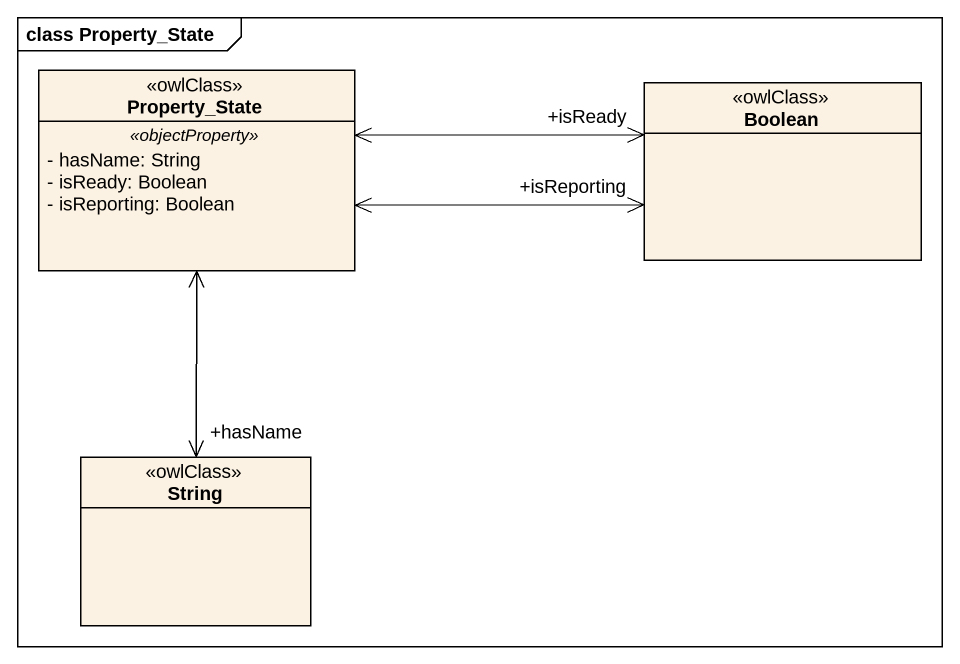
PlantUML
@startuml
mainframe class Property_State
hide circle
hide empty members
skinparam classAttributeIconSize 0
class Property_State <<owlClass>> {
  .. <<objectProperty>> ..
  - hasName: String
  - isReady: Boolean
  - isReporting: Boolean
}
class Boolean <<owlClass>>
class String <<owlClass>>
Property_State <-right-> "+isReady" Boolean
Property_State <-right-> "+isReporting" Boolean
Property_State <--> "+hasName" String
@enduml
